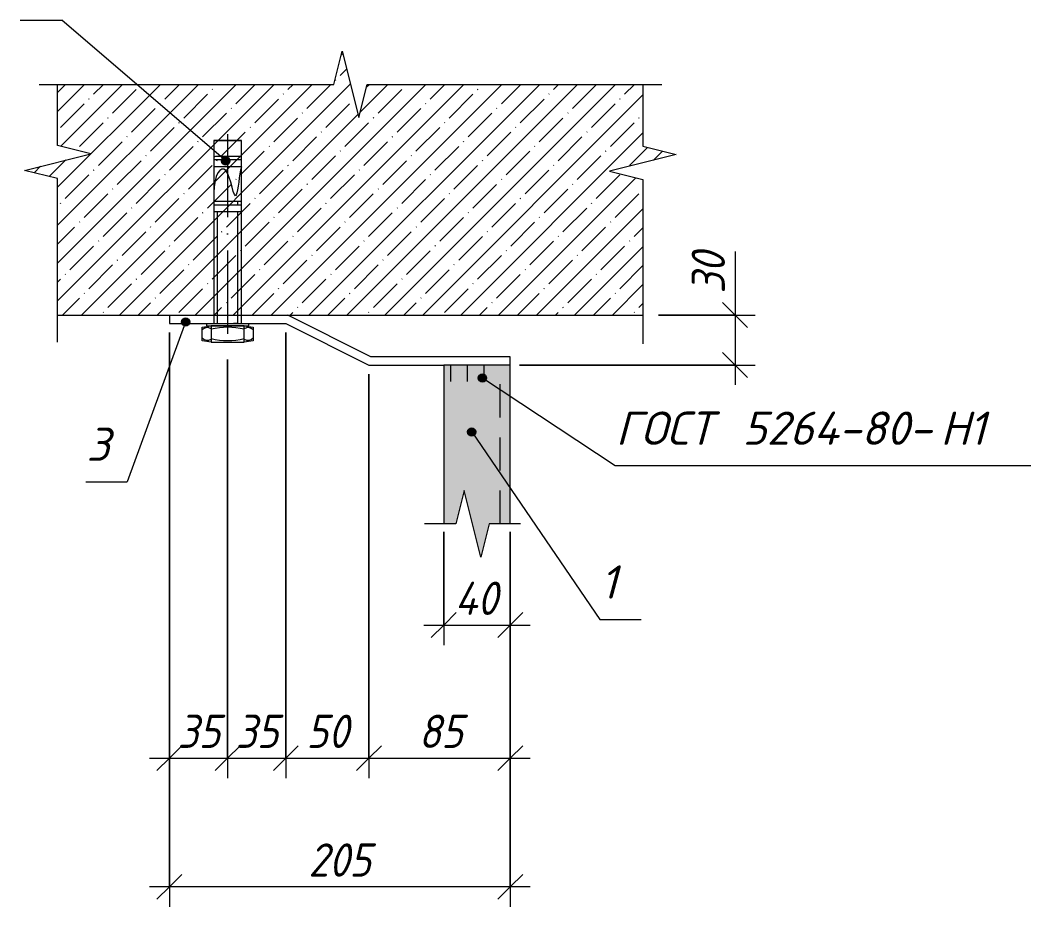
# Model space of a CAD drawing. Header units: millimetres. Extents: x -508 to 38670, y -99 to 8560.
# Drawn here: x 11122 to 11730, y 1958 to 2491 of the extents above; entities that cross this region are included whole.
import ezdxf

# ---------------------------------------------------------------- set-up
doc = ezdxf.new("R2010")
doc.units = ezdxf.units.MM
for name, pattern in [('200_ШТРИХ_ш1п0_6_', [32, 20, -12]), ('50_200_ШТРИХ_1Т_ш5_п1_п1_', [70, 50, -10, 0, -10]), ('IMPORT-Невидимая', [39.122222, 28.222222, -10.9])]:
    doc.linetypes.add(name, pattern=pattern)
for name, color, linetype, lineweight in [('A-ANNO-DIMS', 7, 'Continuous', 9), ('A-ANNO-DIMS-10', 7, 'Continuous', 9), ('A-ANNO-NOTE', 7, 'Continuous', 9), ('A-DETL', 7, 'Continuous', 9), ('A-DETL-1', 7, 'Continuous', 5), ('A-DETL-2', 7, '200_ШТРИХ_ш1п0_6_', 5), ('A-DETL-3', 7, 'Continuous', 20), ('A-DETL-4', 7, '50_200_ШТРИХ_1Т_ш5_п1_п1_', 5), ('A-DETL-5', 7, 'IMPORT-Невидимая', 5), ('A-DETL-GENF', 7, 'Continuous', 9), ('A-DETL-GENF-1', 7, 'Continuous', 5)]:
    doc.layers.add(name, color=color, linetype=linetype, lineweight=lineweight)
doc.layers.add('A-DETL-GENF-2', color=7, linetype='Continuous', lineweight=9, true_color=0xffffff)
doc.styles.add('ISOCPEUR_I_2', font='isocpeui.ttf', dxfattribs={"width": 0.9, "height": 20})
doc.styles.add('ISOCPEUR_I_4', font='isocpeui.ttf', dxfattribs={"height": 20})
doc.dimstyles.new('ISO-2_0_0_9К_СРЕДНИЙ_1', dxfattribs={"dimscale": 304.8, "dimtxt": 19.919624, "dimasz": 0.049213, "dimexe": 0.03937, "dimexo": 0, "dimgap": 0, "dimtad": 1, "dimdec": 0, "dimzin": 0, "dimdsep": 46, "dimtxsty": 'ISOCPEUR_I_2', "dimblk1": 'OBLIQUE', "dimblk2": 'OBLIQUE', "dimsah": 1, "dimcen": 0.09, "dimdle": 0.03937, "dimazin": 0, "dimtfac": 1, "dimtdec": 4, "dimtix": 1, "dimtmove": 0, "dimatfit": 3, "dimfxl": 1, "dimtvp": 1, "dimtolj": 1, "dimtzin": 0, "dimarcsym": 2})
doc.dimstyles.new('ISO-2_0_0_9К_СРЕДНИЙ_2', dxfattribs={"dimscale": 304.8, "dimtxt": 19.919624, "dimasz": 0.049213, "dimexe": 0.03937, "dimexo": 0, "dimgap": 0, "dimtad": 1, "dimdec": 0, "dimzin": 0, "dimdsep": 46, "dimtxsty": 'ISOCPEUR_I_2', "dimblk1": 'OBLIQUE', "dimblk2": 'OBLIQUE', "dimsah": 1, "dimcen": 0.09, "dimdle": 0.03937, "dimazin": 0, "dimtfac": 1, "dimtdec": 4, "dimtix": 1, "dimtmove": 1, "dimatfit": 3, "dimfxl": 1, "dimtvp": 1, "dimtolj": 1, "dimtzin": 0, "dimarcsym": 2})

# ---------------------------------------------------------------- blocks, each defined once
blk = doc.blocks.new('DET_Линия разрыва - Линия разрыва-25057327-АР1_Фахверк_Швеллер 80_Узлы_2 эт_')
at = {"layer": 'A-DETL-GENF'}
for p, q in [((-5, 20), (-10, 0)), ((5, -20), (-5, 20)), ((-10, 0), (-108.77, 0)), ((10, 0), (5, -20)), ((47.19, 0), (10, 0))]:
    blk.add_line(p, q, dxfattribs=at)
blk = doc.blocks.new('DET_Линия разрыва - Линия разрыва-25057328-АР1_Фахверк_Швеллер 80_Узлы_2 эт_')
at = {"layer": 'A-DETL-GENF'}
for p, q in [((-5, 20), (-10, 0)), ((5, -20), (-5, 20)), ((-10, 0), (-28.93, 0)), ((10, 0), (5, -20)), ((28.93, 0), (10, 0))]:
    blk.add_line(p, q, dxfattribs=at)
blk = doc.blocks.new('DET_Линия разрыва - Линия разрыва-25057237-АР1_Фахверк_Швеллер 80_Узлы_2 эт_')
at = {"layer": 'A-DETL-GENF'}
for p, q in [((-5, 20), (-10, 0)), ((5, -20), (-5, 20)), ((-10, 0), (-46.68, 0)), ((10, 0), (5, -20)), ((108.26, 0), (10, 0))]:
    blk.add_line(p, q, dxfattribs=at)
blk = doc.blocks.new('DET_Линия разрыва - Линия разрыва-17294164-АР1_Фахверк_Швеллер 80_Узлы_2 эт_')
at = {"layer": 'A-DETL-GENF'}
for p, q in [((-5, 20), (-10, 0)), ((5, -20), (-5, 20)), ((-10, 0), (-187.25, 0)), ((10, 0), (5, -20)), ((187.25, 0), (10, 0))]:
    blk.add_line(p, q, dxfattribs=at)
blk = doc.blocks.new('_AT__Текстовая выноска 2_0 - _AT__Текстовая выноска 2_0-25640969-АР1_Фахверк_Швеллер 80_Узлы_2 эт_')
at = {"layer": 'A-ANNO-NOTE'}
blk.add_line((0, 0), (25, 0), dxfattribs=at)
blk = doc.blocks.new('_AT__Текстовая выноска 2_0 - _AT__Текстовая выноска 2_0-25640942-АР1_Фахверк_Швеллер 80_Узлы_2 эт_')
at = {"layer": 'A-ANNO-NOTE'}
blk.add_line((0, 0), (2.5, 0), dxfattribs=at)
blk = doc.blocks.new('DIMBLOCK116-АР1_Фахверк_Швеллер 80_Узлы_2 эт_')
at = {"layer": 'A-ANNO-DIMS-10'}
for p, q in [((11212.11, 2302.95), (11212.11, 2035.07)), ((11212.11, 2047.07), (11212.11, 2302.95)), ((11247.11, 2286.83), (11247.11, 2035.07)), ((11247.11, 2047.07), (11247.11, 2286.83)), ((11200.11, 2047.07), (11247.11, 2047.07))]:
    blk.add_line(p, q, dxfattribs=at)
at = {"layer": 'A-ANNO-DIMS-10', "lineweight": 20}
for p, q in [((11212.11, 2047.07), (11219.61, 2054.57)), ((11247.11, 2047.07), (11254.61, 2054.57)), ((11212.11, 2047.07), (11204.61, 2039.57)), ((11247.11, 2047.07), (11239.61, 2039.57))]:
    blk.add_line(p, q, dxfattribs=at)
at = {"layer": 'A-ANNO-DIMS-10', "color": 0, "insert": (11216.97, 2073.2), "char_height": 20, "width": 30.3391, "attachment_point": 1, "line_spacing_factor": 1.149209, "style": 'ISOCPEUR_I_2'}
blk.add_mtext('35', dxfattribs=at)
blk = doc.blocks.new('_Oblique')
at = {"color": 0, "linetype": 'ByBlock', "lineweight": -2}
blk.add_line((-0.5, -0.5), (0.5, 0.5), dxfattribs=at)
blk = doc.blocks.new('DIMBLOCK117-АР1_Фахверк_Швеллер 80_Узлы_2 эт_')
at = {"layer": 'A-ANNO-DIMS-10'}
for p, q in [((11282.11, 2302.95), (11282.11, 2035.07)), ((11282.11, 2047.07), (11282.11, 2302.95)), ((11247.11, 2286.83), (11247.11, 2035.07)), ((11247.11, 2047.07), (11247.11, 2286.83)), ((11247.11, 2047.07), (11282.11, 2047.07))]:
    blk.add_line(p, q, dxfattribs=at)
at = {"layer": 'A-ANNO-DIMS-10', "lineweight": 20}
for p, q in [((11247.11, 2047.07), (11254.61, 2054.57)), ((11282.11, 2047.07), (11289.61, 2054.57)), ((11247.11, 2047.07), (11239.61, 2039.57)), ((11282.11, 2047.07), (11274.61, 2039.57))]:
    blk.add_line(p, q, dxfattribs=at)
at = {"layer": 'A-ANNO-DIMS-10', "color": 0, "insert": (11251.97, 2073.2), "char_height": 20, "width": 30.3391, "attachment_point": 1, "line_spacing_factor": 1.149209, "style": 'ISOCPEUR_I_2'}
blk.add_mtext('35', dxfattribs=at)
blk = doc.blocks.new('DIMBLOCK118-АР1_Фахверк_Швеллер 80_Узлы_2 эт_')
at = {"layer": 'A-ANNO-DIMS-10'}
for p, q in [((11282.11, 2302.95), (11282.11, 2035.07)), ((11282.11, 2047.07), (11282.11, 2302.95)), ((11332.11, 2277.95), (11332.11, 2035.07)), ((11332.11, 2047.07), (11332.11, 2277.95)), ((11282.11, 2047.07), (11332.11, 2047.07))]:
    blk.add_line(p, q, dxfattribs=at)
at = {"layer": 'A-ANNO-DIMS-10', "lineweight": 20}
for p, q in [((11282.11, 2047.07), (11289.61, 2054.57)), ((11332.11, 2047.07), (11339.61, 2054.57)), ((11282.11, 2047.07), (11274.61, 2039.57)), ((11332.11, 2047.07), (11324.61, 2039.57))]:
    blk.add_line(p, q, dxfattribs=at)
at = {"layer": 'A-ANNO-DIMS-10', "color": 0, "insert": (11294.47, 2073.2), "char_height": 20, "width": 30.3391, "attachment_point": 1, "line_spacing_factor": 1.149209, "style": 'ISOCPEUR_I_2'}
blk.add_mtext('50', dxfattribs=at)
blk = doc.blocks.new('DIMBLOCK119-АР1_Фахверк_Швеллер 80_Узлы_2 эт_')
at = {"layer": 'A-ANNO-DIMS-10'}
for p, q in [((11332.11, 2277.95), (11332.11, 2035.07)), ((11332.11, 2047.07), (11332.11, 2277.95)), ((11417.08, 2183.21), (11417.08, 2035.07)), ((11417.08, 2047.07), (11417.08, 2183.21)), ((11332.11, 2047.07), (11429.08, 2047.07))]:
    blk.add_line(p, q, dxfattribs=at)
at = {"layer": 'A-ANNO-DIMS-10', "lineweight": 20}
for p, q in [((11332.11, 2047.07), (11339.61, 2054.57)), ((11417.08, 2047.07), (11424.58, 2054.57)), ((11332.11, 2047.07), (11324.61, 2039.57)), ((11417.08, 2047.07), (11409.58, 2039.57))]:
    blk.add_line(p, q, dxfattribs=at)
at = {"layer": 'A-ANNO-DIMS-10', "color": 0, "insert": (11361.95, 2073.2), "char_height": 20, "width": 30.3391, "attachment_point": 1, "line_spacing_factor": 1.149209, "style": 'ISOCPEUR_I_2'}
blk.add_mtext('85', dxfattribs=at)
blk = doc.blocks.new('DIMBLOCK120-АР1_Фахверк_Швеллер 80_Узлы_2 эт_')
at = {"layer": 'A-ANNO-DIMS-10'}
for p, q in [((11552.32, 2351.72), (11552.32, 2326.43)), ((11552.32, 2326.43), (11552.32, 2298.5)), ((11552.32, 2325.5), (11552.32, 2271.5)), ((11506.15, 2313.5), (11564.32, 2313.5)), ((11552.32, 2313.5), (11506.15, 2313.5)), ((11422.63, 2283.5), (11564.32, 2283.5)), ((11552.32, 2283.5), (11422.63, 2283.5))]:
    blk.add_line(p, q, dxfattribs=at)
at = {"layer": 'A-ANNO-DIMS-10', "lineweight": 20}
for p, q in [((11552.32, 2313.5), (11544.82, 2321)), ((11552.32, 2313.5), (11559.82, 2306)), ((11552.32, 2283.5), (11544.82, 2291)), ((11552.32, 2283.5), (11559.82, 2276))]:
    blk.add_line(p, q, dxfattribs=at)
at = {"layer": 'A-ANNO-DIMS-10', "color": 0, "insert": (11526.2, 2326.43), "char_height": 20, "width": 30.3391, "attachment_point": 1, "rotation": 90, "line_spacing_factor": 1.149209, "style": 'ISOCPEUR_I_2'}
blk.add_mtext('30', dxfattribs=at)
blk = doc.blocks.new('DIMBLOCK121-АР1_Фахверк_Швеллер 80_Узлы_2 эт_')
at = {"layer": 'A-ANNO-DIMS-10'}
for p, q in [((11212.11, 2302.95), (11212.11, 1957.68)), ((11212.11, 1969.68), (11212.11, 2302.95)), ((11417.08, 2157.5), (11417.08, 1957.68)), ((11417.08, 1969.68), (11417.08, 2157.5)), ((11429.08, 1969.68), (11200.11, 1969.68))]:
    blk.add_line(p, q, dxfattribs=at)
at = {"layer": 'A-ANNO-DIMS-10', "lineweight": 20}
for p, q in [((11212.11, 1969.68), (11219.61, 1977.18)), ((11417.08, 1969.68), (11424.58, 1977.18)), ((11212.11, 1969.68), (11204.61, 1962.18)), ((11417.08, 1969.68), (11409.58, 1962.18))]:
    blk.add_line(p, q, dxfattribs=at)
at = {"layer": 'A-ANNO-DIMS-10', "color": 0, "insert": (11295.63, 1995.81), "char_height": 20, "width": 45.5087, "attachment_point": 1, "line_spacing_factor": 1.149209, "style": 'ISOCPEUR_I_2'}
blk.add_mtext('205', dxfattribs=at)
blk = doc.blocks.new('DIMBLOCK122-АР1_Фахверк_Швеллер 80_Узлы_2 эт_')
at = {"layer": 'A-ANNO-DIMS-10'}
for p, q in [((11377.11, 2183.21), (11377.11, 2115.07)), ((11377.11, 2127.07), (11377.11, 2183.21)), ((11417.08, 2183.21), (11417.08, 2115.07)), ((11417.08, 2127.07), (11417.08, 2183.21)), ((11365.11, 2127.07), (11429.08, 2127.07))]:
    blk.add_line(p, q, dxfattribs=at)
at = {"layer": 'A-ANNO-DIMS-10', "lineweight": 20}
for p, q in [((11377.11, 2127.07), (11384.61, 2134.57)), ((11417.08, 2127.07), (11424.58, 2134.57)), ((11377.11, 2127.07), (11369.61, 2119.57)), ((11417.08, 2127.07), (11409.58, 2119.57))]:
    blk.add_line(p, q, dxfattribs=at)
at = {"layer": 'A-ANNO-DIMS-10', "color": 0, "insert": (11383.69, 2153.2), "char_height": 20, "width": 32.1779, "attachment_point": 1, "line_spacing_factor": 1.149209, "style": 'ISOCPEUR_I_2'}
blk.add_mtext('40', dxfattribs=at)

msp = doc.modelspace()

# ---------------------------------------------------------------- hatches: boundary and pattern name
at = {"layer": 'A-ANNO-NOTE'}
h = msp.add_hatch(color=256, dxfattribs=at)
edge = h.paths.add_edge_path(flags=0)
edge.add_arc((11246.02, 2406.24), 2.5, 0, 360)
h = msp.add_hatch(color=256, dxfattribs=at)
edge = h.paths.add_edge_path(flags=0)
edge.add_arc((11221.86, 2309.34), 2.5, 0, 360)
h = msp.add_hatch(color=256, dxfattribs=at)
edge = h.paths.add_edge_path(flags=0)
edge.add_arc((11400.37, 2275.71), 2.5, 0, 360)
h = msp.add_hatch(color=256, dxfattribs=at)
edge = h.paths.add_edge_path(flags=0)
edge.add_arc((11393.88, 2243.24), 2.5, 0, 360)
at = {"layer": 'A-DETL-GENF-1'}
h = msp.add_hatch(dxfattribs=at)
h.set_pattern_fill('FP_10', color=256, style=0, pattern_type=2)
h.set_pattern_definition([(45, (7933.283, 0), (-11.404925, 11.404925), []), (45, (7944.688, 0), (-11.404925, 11.404925), [20.161, -4.032, 0.335, -3.697])])
h.paths.add_polyline_path([(11269.31, 2313.5), (11496.86, 2313.5), (11496.86, 2395.06), (11476.86, 2400.06), (11516.86, 2410.06), (11496.86, 2415.06), (11496.86, 2452.25), (11331.06, 2452.25), (11326.06, 2432.25), (11316.06, 2472.25), (11311.06, 2452.25), (11144.86, 2452.25), (11144.86, 2415.57), (11164.86, 2410.57), (11124.86, 2400.57), (11144.86, 2395.57), (11144.86, 2313.5), (11212.11, 2313.5)], flags=0)
at = {"layer": 'A-DETL-GENF-2'}
msp.add_hatch(color=256, dxfattribs=at).paths.add_polyline_path([(11399.37, 2168), (11404.37, 2188), (11417.08, 2188), (11417.08, 2283.5), (11377.11, 2283.5), (11377.11, 2188), (11384.37, 2188), (11389.37, 2208), (11394.37, 2188)], flags=0)

# ---------------------------------------------------------------- linework, layer by layer
at = {"layer": 'A-ANNO-NOTE'}
for p, q in [((11246.02, 2406.24), (11147.36, 2490.85)), ((11221.86, 2309.34), (11186.78, 2213.29)), ((11400.37, 2275.71), (11480.14, 2222.98)), ((11393.88, 2243.24), (11470.88, 2130.46))]:
    msp.add_line(p, q, dxfattribs=at)
for centre in [(11246.02, 2406.24), (11221.86, 2309.34), (11400.37, 2275.71), (11393.88, 2243.24)]:
    msp.add_circle(centre, 2.5, dxfattribs=at)
at = {"layer": 'A-DETL'}
for p, q in [((11212.11, 2313.5), (11212.11, 2308.5)), ((11333.29, 2288.5), (11283.29, 2313.5)), ((11212.11, 2308.5), (11282.11, 2308.5)), ((11282.11, 2308.5), (11332.11, 2283.5)), ((11417.08, 2288.5), (11333.29, 2288.5)), ((11417.08, 2283.5), (11417.08, 2288.5)), ((11332.11, 2283.5), (11377.11, 2283.5)), ((11417.08, 2283.5), (11377.11, 2283.5)), ((11377.11, 2283.5), (11377.11, 2188)), ((11417.08, 2188), (11417.08, 2283.5))]:
    msp.add_line(p, q, dxfattribs=at)
at = {"layer": 'A-DETL-1'}
for p, q in [((11238.84, 2418.5), (11255.37, 2418.5)), ((11255.37, 2418.5), (11238.84, 2418.5)), ((11238.84, 2418.5), (11238.84, 2308.5)), ((11255.37, 2308.5), (11255.37, 2418.5)), ((11255.37, 2406.85), (11238.84, 2406.85)), ((11254.4, 2408.92), (11239.81, 2408.92)), ((11255.37, 2402.72), (11238.84, 2402.72)), ((11255.37, 2381.76), (11238.84, 2381.76)), ((11255.37, 2379.69), (11238.84, 2379.69)), ((11253.22, 2379.69), (11253.22, 2381.76)), ((11253.31, 2379.69), (11253.31, 2381.76)), ((11255.37, 2375.56), (11238.84, 2375.56)), ((11240.95, 2308.5), (11240.95, 2375.56)), ((11253.26, 2308.5), (11253.26, 2375.56)), ((11231.7, 2306.29), (11237.19, 2307.06)), ((11231.7, 2298.1), (11231.7, 2306.29)), ((11234.43, 2308.5), (11234.43, 2307.06)), ((11234.43, 2308.5), (11259.78, 2308.5)), ((11234.43, 2307.06), (11259.78, 2307.06)), ((11257.03, 2307.06), (11237.19, 2307.06)), ((11237.19, 2307.06), (11237.19, 2297.31)), ((11237.19, 2307.06), (11237.19, 2297.31)), ((11237.19, 2307.06), (11257.03, 2307.06)), ((11252.65, 2308.5), (11250.61, 2308.5)), ((11257.03, 2297.31), (11257.03, 2307.06)), ((11257.03, 2297.31), (11257.03, 2307.06)), ((11257.03, 2307.06), (11262.52, 2306.29)), ((11259.78, 2307.06), (11259.78, 2308.5)), ((11262.52, 2306.29), (11262.52, 2298.1)), ((11237.19, 2297.33), (11231.7, 2298.1)), ((11262.52, 2298.1), (11257.03, 2297.33)), ((11237.19, 2297.31), (11257.03, 2297.31)), ((11237.19, 2297.31), (11257.03, 2297.31))]:
    msp.add_line(p, q, dxfattribs=at)
for centre, radius, start, end in [((11240.02, 2407.56), 1.38, 98.72345, 149.10051), ((11254.19, 2407.56), 1.38, 30.89949, 81.27655), ((11234.83, 2301.76), 4.23, 56.08031, 137.7236), ((11247.11, 2263.34), 42.85, 76.6145, 103.3855), ((11259.39, 2301.76), 4.23, 42.2764, 123.91969), ((11234.83, 2302.62), 4.23, 222.2764, 303.91969), ((11247.11, 2341.04), 42.85, 256.6145, 283.3855), ((11259.39, 2302.62), 4.23, 236.08031, 317.7236)]:
    msp.add_arc(centre, radius, start, end, dxfattribs=at)
msp.add_open_spline([(11255.37, 2402.72), (11254.19, 2398), (11251.73, 2372.54), (11247.97, 2410.02), (11238.84, 2398.03), (11238.84, 2387.03)], degree=3, knots=[3.947128, 3.947128, 3.947128, 3.947128, 10.095996, 20.129437, 28.583816, 28.583816, 28.583816, 28.583816], dxfattribs=at)
at = {"layer": 'A-DETL-2'}
msp.add_line((11411.08, 2188), (11411.08, 2283.5), dxfattribs=at)
at = {"layer": 'A-DETL-3'}
msp.add_line((11144.86, 2313.5), (11496.86, 2313.5), dxfattribs=at)
at = {"layer": 'A-DETL-4'}
msp.add_line((11247.11, 2422.37), (11247.11, 2292.37), dxfattribs=at)
at = {"layer": 'A-DETL-5'}
for p, q in [((11381.24, 2283.5), (11381.24, 2273.5)), ((11391.24, 2283.5), (11391.24, 2273.5)), ((11401.24, 2283.5), (11401.24, 2273.5))]:
    msp.add_line(p, q, dxfattribs=at)

# ---------------------------------------------------------------- block references
at = {"layer": 'A-ANNO-NOTE', "xscale": 10, "yscale": 10, "zscale": 10}
for name, p in [('_AT__Текстовая выноска 2_0 - _AT__Текстовая выноска 2_0-25640942-АР1_Фахверк_Швеллер 80_Узлы_2 эт_', (11122.36, 2490.85)), ('_AT__Текстовая выноска 2_0 - _AT__Текстовая выноска 2_0-25640969-АР1_Фахверк_Швеллер 80_Узлы_2 эт_', (11480.14, 2222.98)), ('_AT__Текстовая выноска 2_0 - _AT__Текстовая выноска 2_0-25640942-АР1_Фахверк_Швеллер 80_Узлы_2 эт_', (11161.78, 2213.29)), ('_AT__Текстовая выноска 2_0 - _AT__Текстовая выноска 2_0-25640942-АР1_Фахверк_Швеллер 80_Узлы_2 эт_', (11470.88, 2130.46))]:
    msp.add_blockref(name, p, dxfattribs=at)
at = {"layer": 'A-DETL-GENF'}
for name, p, rotation in [('DET_Линия разрыва - Линия разрыва-17294164-АР1_Фахверк_Швеллер 80_Узлы_2 эт_', (11321.06, 2452.25), 180), ('DET_Линия разрыва - Линия разрыва-25057237-АР1_Фахверк_Швеллер 80_Узлы_2 эт_', (11144.86, 2405.57), 270.0000000000001), ('DET_Линия разрыва - Линия разрыва-25057327-АР1_Фахверк_Швеллер 80_Узлы_2 эт_', (11496.86, 2405.06), 89.9999999999999)]:
    msp.add_blockref(name, p, dxfattribs=dict(at, rotation=rotation))
msp.add_blockref('DET_Линия разрыва - Линия разрыва-25057328-АР1_Фахверк_Швеллер 80_Узлы_2 эт_', (11394.37, 2188), dxfattribs=at)

# ---------------------------------------------------------------- texts
at = {"layer": 'A-ANNO-NOTE', "char_height": 20, "attachment_point": 1, "style": 'ISOCPEUR_I_4'}
for s, insert, width in [('ГОСТ', (11480.55, 2255.5), 76.962), (' 5264-80-', (11544.05, 2255.5), 159.5358), ('\\fISOCPEUR|b0|i1|c204|p34|;Н', (11675.68, 2255.5), 20.8439), ('\\fISOCPEUR|b0|i1|c204|p34|;1', (11692.88, 2255.5), 12.827), ('\\fISOCPEUR|b0|i1|c204|p34|;3', (11162.19, 2245.81), 17.6371), ('\\fISOCPEUR|b0|i1|c204|p34|;1', (11471.29, 2162.99), 12.827)]:
    msp.add_mtext(s, dxfattribs=dict(at, insert=insert, width=width))

# ---------------------------------------------------------------- dimensions: what is measured, and where the dimension line sits
at = {"layer": 'A-ANNO-DIMS'}
dim = msp.add_linear_dim(base=(11552.32, 2283.5), p1=(11506.15, 2313.5), p2=(11422.63, 2283.5), angle=90, dimstyle='ISO-2_0_0_9К_СРЕДНИЙ_2', override={"dimpost": '<>', "dimfxl": 88.745575}, dxfattribs=at)
dim.commit()
dim.dimension.update_dxf_attribs({"geometry": 'DIMBLOCK120-АР1_Фахверк_Швеллер 80_Узлы_2 эт_', "text_midpoint": (11539.53, 2341.6), "dimtype": 160, "text_rotation": 90})
for base, p1, p2, override, picture, middle in [((11247.11, 2047.07), (11212.11, 2302.95), (11247.11, 2286.83), {"dimpost": '<>', "dimfxl": 38.535751}, 'DIMBLOCK116-АР1_Фахверк_Швеллер 80_Узлы_2 эт_', (11229.61, 2057.07)), ((11212.11, 1969.68), (11417.08, 2157.5), (11212.11, 2302.95), {"dimpost": '<>', "dimfxl": 251.33763}, 'DIMBLOCK121-АР1_Фахверк_Швеллер 80_Узлы_2 эт_', (11314.59, 1979.68)), ((11282.11, 2047.07), (11247.11, 2286.83), (11282.11, 2302.95), {"dimpost": '<>', "dimfxl": 38.535751}, 'DIMBLOCK117-АР1_Фахверк_Швеллер 80_Узлы_2 эт_', (11264.61, 2057.07)), ((11332.11, 2047.07), (11282.11, 2302.95), (11332.11, 2277.95), {"dimpost": '<>', "dimfxl": 55.901699}, 'DIMBLOCK118-АР1_Фахверк_Швеллер 80_Узлы_2 эт_', (11307.11, 2057.07)), ((11417.08, 2047.07), (11332.11, 2277.95), (11417.08, 2183.21), {"dimpost": '<>', "dimfxl": 127.263164}, 'DIMBLOCK119-АР1_Фахверк_Швеллер 80_Узлы_2 эт_', (11374.59, 2057.07)), ((11417.08, 2127.07), (11377.11, 2183.21), (11417.08, 2183.21), {"dimpost": '<>', "dimfxl": 39.973697}, 'DIMBLOCK122-АР1_Фахверк_Швеллер 80_Узлы_2 эт_', (11397.09, 2137.07))]:
    dim = msp.add_linear_dim(base=base, p1=p1, p2=p2, dimstyle='ISO-2_0_0_9К_СРЕДНИЙ_1', override=override, dxfattribs=at)
    dim.commit()
    dim.dimension.update_dxf_attribs({"geometry": picture, "text_midpoint": middle})

doc.saveas('drawing.dxf')
